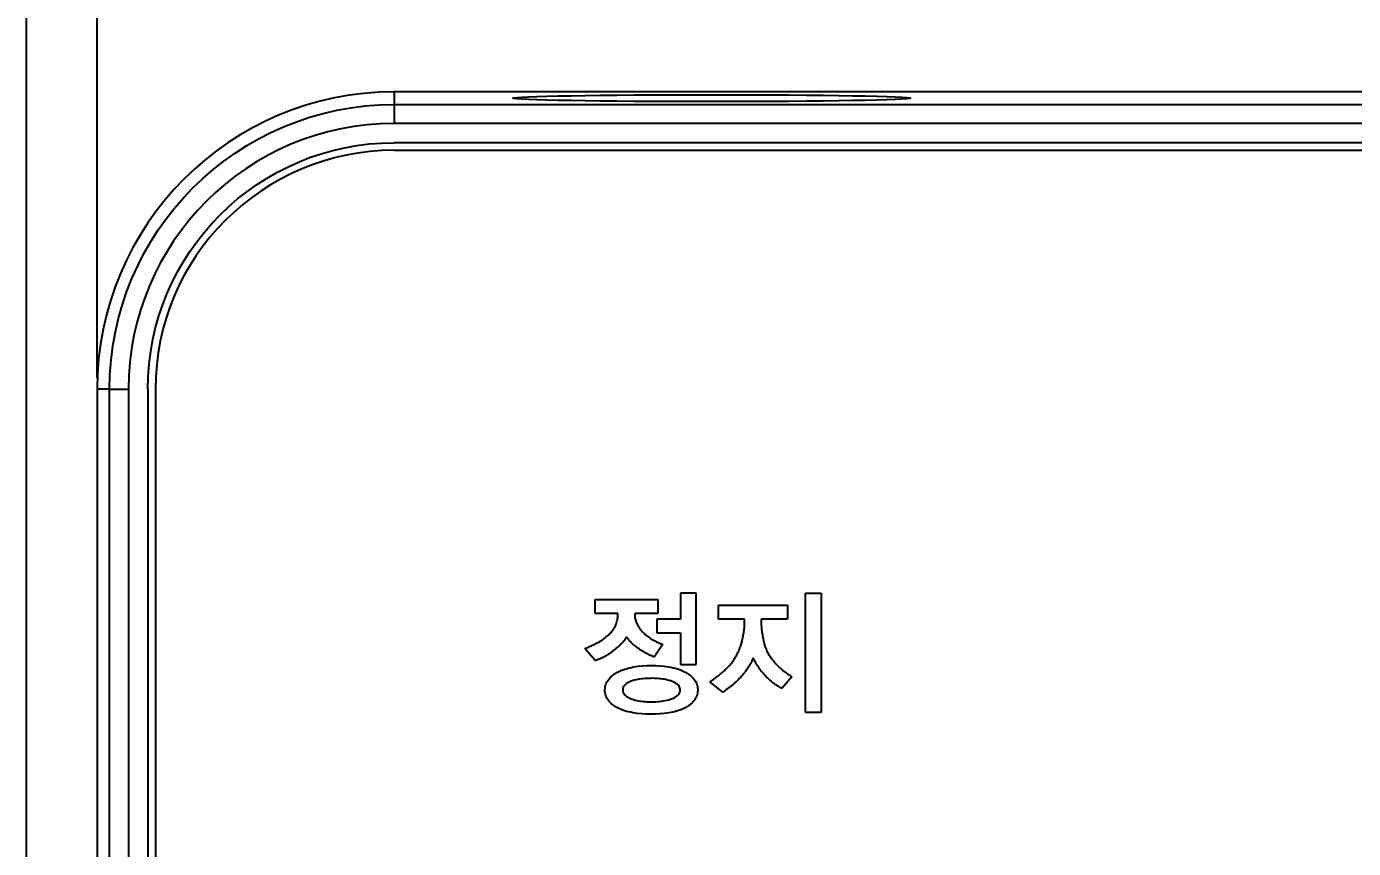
# Model space of a CAD drawing. Header units: millimetres. Extents: x 28 to 2363, y 8 to 1657.
# Drawn here: x 408.77 to 443.78, y 1254.41 to 1276.08 of the extents above; entities that cross this region are included whole.
import ezdxf

# ---------------------------------------------------------------- set-up
doc = ezdxf.new("R2010")
doc.units = ezdxf.units.MM
doc.layers.get('Defpoints').update_dxf_attribs({"linetype": 'CONTINUOUS'})
doc.layers.add('1LINE', color=7, linetype='CONTINUOUS')
doc.styles.add('Annotative', font='malgun.ttf')
doc.dimstyles.new('WOO', dxfattribs={"dimtxt": 20, "dimasz": 2, "dimexe": 1.25, "dimexo": 0.3, "dimgap": 1, "dimtad": 1, "dimdec": 1, "dimzin": 1, "dimdsep": 46, "dimtxsty": 'Annotative', "dimcen": 0, "dimclrd": 1, "dimclre": 1, "dimclrt": 2, "dimadec": 0, "dimazin": 0, "dimtfac": 1, "dimtdec": 1, "dimtofl": 0, "dimtmove": 0, "dimatfit": 3, "dimfxl": 0, "dimarcsym": 0})

# ---------------------------------------------------------------- blocks, each defined once
blk = doc.blocks.new('*D8')
at = {"layer": '1LINE', "color": 1, "lineweight": -2}
for p, q in [((410.635, 1266.82), (410.635, 1298.165)), ((639.565, 1266.82), (639.565, 1298.165)), ((412.635, 1296.915), (637.565, 1296.915))]:
    blk.add_line(p, q, dxfattribs=at)
at = {"layer": '1LINE', "color": 1}
for points in [[(412.635, 1297.248), (412.635, 1296.581), (410.635, 1296.915)], [(637.565, 1297.248), (637.565, 1296.581), (639.565, 1296.915)]]:
    blk.add_solid(points, dxfattribs=at)
at = {"layer": 'Defpoints', "color": 0}
for p in [(639.565, 1296.915), (410.635, 1266.52), (639.565, 1266.52)]:
    blk.add_point(p, dxfattribs=at)
at = {"layer": '1LINE', "color": 2, "insert": (525.1, 1308.247), "char_height": 20, "attachment_point": 5, "style": 'Annotative'}
blk.add_mtext('229', dxfattribs=at)
blk = doc.blocks.new('*D10')
at = {"layer": '1LINE', "color": 1, "lineweight": -2}
for p, q in [((408.775, 1232.532), (408.775, 1334.195)), ((641.425, 1232.532), (641.425, 1334.195)), ((410.775, 1332.945), (639.425, 1332.945))]:
    blk.add_line(p, q, dxfattribs=at)
at = {"layer": '1LINE', "color": 1}
for points in [[(410.775, 1333.278), (410.775, 1332.611), (408.775, 1332.945)], [(639.425, 1333.278), (639.425, 1332.611), (641.425, 1332.945)]]:
    blk.add_solid(points, dxfattribs=at)
at = {"layer": 'Defpoints', "color": 0}
for p in [(641.425, 1332.945), (408.775, 1232.232), (641.425, 1232.232)]:
    blk.add_point(p, dxfattribs=at)
at = {"layer": '1LINE', "color": 2, "insert": (525.1, 1344.278), "char_height": 20, "attachment_point": 5, "style": 'Annotative'}
blk.add_mtext('233', dxfattribs=at)

msp = doc.modelspace()

# ---------------------------------------------------------------- linework, layer by layer
at = {"layer": '1LINE', "linetype": 'Continuous'}
for p, q in [((631.725, 1274.36), (418.475, 1274.36)), ((418.475, 1274.36), (418.475, 1274.029)), ((418.475, 1274.029), (631.725, 1274.029)), ((418.475, 1274.029), (418.475, 1273.529)), ((631.725, 1273.529), (418.475, 1273.529)), ((631.725, 1273.02), (418.475, 1273.02)), ((418.475, 1272.82), (631.725, 1272.82)), ((410.966, 1266.52), (410.635, 1266.52)), ((410.635, 1266.52), (410.635, 1232.733)), ((410.966, 1232.733), (410.966, 1266.52)), ((410.966, 1266.52), (411.466, 1266.52)), ((411.466, 1266.52), (411.466, 1232.733)), ((411.975, 1266.52), (411.975, 1232.733)), ((412.175, 1266.52), (412.175, 1232.733)), ((426.44, 1261.142), (426.025, 1261.142)), ((426.025, 1261.142), (426.025, 1260.455)), ((426.44, 1261.142), (426.44, 1261.142)), ((426.44, 1259.26), (426.44, 1261.142)), ((426.44, 1259.26), (426.44, 1261.142)), ((429.322, 1261.142), (429.737, 1261.142)), ((429.322, 1257.992), (429.322, 1261.142)), ((429.737, 1261.142), (429.737, 1261.142)), ((429.737, 1261.142), (429.737, 1257.992)), ((429.737, 1261.142), (429.737, 1257.992)), ((423.77, 1260.974), (425.424, 1260.974)), ((423.77, 1260.606), (423.77, 1260.974)), ((425.424, 1260.974), (425.424, 1260.606)), ((425.424, 1260.974), (425.424, 1260.974)), ((425.424, 1260.974), (425.424, 1260.606)), ((427.028, 1260.82), (428.846, 1260.82)), ((427.028, 1260.458), (427.028, 1260.82)), ((428.846, 1260.82), (428.846, 1260.458)), ((428.846, 1260.82), (428.846, 1260.82)), ((428.846, 1260.82), (428.846, 1260.458)), ((424.375, 1260.606), (423.77, 1260.606)), ((424.375, 1260.544), (424.375, 1260.606)), ((424.819, 1260.606), (424.819, 1260.544)), ((425.424, 1260.606), (424.819, 1260.606)), ((424.819, 1260.606), (424.819, 1260.606)), ((424.819, 1260.606), (424.819, 1260.544)), ((424.819, 1260.544), (424.819, 1260.544)), ((426.025, 1260.455), (425.399, 1260.455)), ((425.399, 1260.455), (425.399, 1260.093)), ((425.424, 1260.606), (425.424, 1260.606)), ((427.715, 1260.458), (427.028, 1260.458)), ((427.715, 1260.326), (427.715, 1260.458)), ((428.155, 1260.458), (428.155, 1260.326)), ((428.846, 1260.458), (428.155, 1260.458)), ((428.155, 1260.458), (428.155, 1260.458)), ((428.155, 1260.458), (428.155, 1260.326)), ((428.846, 1260.458), (428.846, 1260.458)), ((424.872, 1260.339), (424.872, 1260.339)), ((425.033, 1260.108), (425.033, 1260.108)), ((425.399, 1260.093), (426.025, 1260.093)), ((426.025, 1260.093), (426.025, 1259.26)), ((428.155, 1260.326), (428.155, 1260.326)), ((424.481, 1259.825), (424.481, 1259.825)), ((425.316, 1259.897), (425.316, 1259.897)), ((425.563, 1259.793), (425.334, 1259.456)), ((425.563, 1259.793), (425.334, 1259.456)), ((425.563, 1259.793), (425.563, 1259.793)), ((428.207, 1259.916), (428.207, 1259.916)), ((423.78, 1259.36), (423.498, 1259.682)), ((423.78, 1259.36), (423.78, 1259.36)), ((424.037, 1259.477), (424.037, 1259.477)), ((424.296, 1259.657), (424.296, 1259.657)), ((425.334, 1259.456), (425.334, 1259.456)), ((428.424, 1259.417), (428.424, 1259.417)), ((426.025, 1259.26), (426.44, 1259.26)), ((426.167, 1259.049), (426.167, 1259.049)), ((426.44, 1259.26), (426.44, 1259.26)), ((427.804, 1259.174), (427.804, 1259.174)), ((428.73, 1259.102), (428.73, 1259.102)), ((424.706, 1258.812), (424.706, 1258.812)), ((427.139, 1258.529), (426.795, 1258.801)), ((427.38, 1258.705), (427.38, 1258.705)), ((427.597, 1258.908), (427.597, 1258.908)), ((428.964, 1258.937), (428.696, 1258.626)), ((428.964, 1258.937), (428.696, 1258.626)), ((428.964, 1258.937), (428.964, 1258.937)), ((424.706, 1258.363), (424.706, 1258.363)), ((427.139, 1258.529), (427.139, 1258.529)), ((428.696, 1258.626), (428.696, 1258.626)), ((426.167, 1258.128), (426.167, 1258.128)), ((429.737, 1257.992), (429.322, 1257.992)), ((429.737, 1257.992), (429.737, 1257.992))]:
    msp.add_line(p, q, dxfattribs=at)
for radius in [7.84, 7.009, 6.3]:
    msp.add_arc((418.475, 1266.52), radius, 90, 180, dxfattribs=at)
at = {"layer": '1LINE', "linetype": 'Continuous', "extrusion": (0, 0, -1)}
for radius in [7.509, 6.5]:
    msp.add_arc((-418.475, 1266.52), radius, 0, 90, dxfattribs=at)
at = {"layer": '1LINE', "linetype": 'Continuous'}
msp.add_ellipse((426.85, 1274.195), major_axis=(5.25, 0), ratio=0.017455, dxfattribs=at)
for points, knots in [([(424.327, 1260.326), (424.335, 1260.349), (424.342, 1260.372), (424.356, 1260.419), (424.362, 1260.443), (424.371, 1260.493), (424.375, 1260.519), (424.375, 1260.544)], [0, 0, 0, 0, 0.319798, 0.319798, 0.657072, 0.657072, 1, 1, 1, 1]), ([(424.819, 1260.544), (424.819, 1260.521), (424.822, 1260.498), (424.832, 1260.452), (424.839, 1260.429), (424.854, 1260.383), (424.863, 1260.361), (424.872, 1260.339)], [0, 0, 0, 0, 0.32828, 0.32828, 0.662582, 0.662582, 1, 1, 1, 1]), ([(424.819, 1260.544), (424.819, 1260.544), (424.819, 1260.543), (424.819, 1260.525), (424.821, 1260.508), (424.827, 1260.473), (424.831, 1260.456), (424.842, 1260.417), (424.85, 1260.396), (424.863, 1260.362), (424.867, 1260.351), (424.872, 1260.339)], [0, 0, 0, 0, 0.010124, 0.010124, 0.252603, 0.252603, 0.499848, 0.499848, 0.822134, 0.822134, 1, 1, 1, 1]), ([(423.826, 1259.827), (423.85, 1259.839), (423.874, 1259.853), (423.937, 1259.89), (423.975, 1259.915), (424.041, 1259.964), (424.07, 1259.987), (424.116, 1260.029), (424.135, 1260.047), (424.153, 1260.065)], [0, 0, 0, 0, 0.201243, 0.201243, 0.540429, 0.540429, 0.810728, 0.810728, 1, 1, 1, 1]), ([(424.153, 1260.065), (424.168, 1260.08), (424.183, 1260.096), (424.222, 1260.141), (424.244, 1260.17), (424.28, 1260.226), (424.295, 1260.252), (424.314, 1260.294), (424.321, 1260.31), (424.327, 1260.326)], [0, 0, 0, 0, 0.206434, 0.206434, 0.558022, 0.558022, 0.837312, 0.837312, 1, 1, 1, 1]), ([(424.872, 1260.339), (424.882, 1260.316), (424.893, 1260.293), (424.918, 1260.25), (424.931, 1260.229), (424.964, 1260.184), (424.983, 1260.16), (425.014, 1260.127), (425.023, 1260.117), (425.033, 1260.108)], [0, 0, 0, 0, 0.264182, 0.264182, 0.528331, 0.528331, 0.853082, 0.853082, 1, 1, 1, 1]), ([(424.872, 1260.339), (424.882, 1260.316), (424.893, 1260.293), (424.918, 1260.25), (424.931, 1260.229), (424.964, 1260.184), (424.983, 1260.16), (425.014, 1260.127), (425.023, 1260.117), (425.033, 1260.108)], [0, 0, 0, 0, 0.264182, 0.264182, 0.52833, 0.52833, 0.853081, 0.853081, 1, 1, 1, 1]), ([(425.033, 1260.108), (425.052, 1260.09), (425.07, 1260.073), (425.121, 1260.029), (425.154, 1260.002), (425.216, 1259.957), (425.244, 1259.938), (425.287, 1259.912), (425.302, 1259.904), (425.316, 1259.897)], [0, 0, 0, 0, 0.213793, 0.213793, 0.572861, 0.572861, 0.859488, 0.859488, 1, 1, 1, 1]), ([(425.033, 1260.108), (425.052, 1260.09), (425.07, 1260.073), (425.121, 1260.029), (425.154, 1260.002), (425.216, 1259.957), (425.244, 1259.938), (425.287, 1259.912), (425.302, 1259.904), (425.316, 1259.897)], [0, 0, 0, 0, 0.213794, 0.213794, 0.572863, 0.572863, 0.859489, 0.859489, 1, 1, 1, 1]), ([(427.663, 1259.937), (427.672, 1259.98), (427.68, 1260.023), (427.694, 1260.109), (427.701, 1260.152), (427.711, 1260.239), (427.715, 1260.283), (427.715, 1260.326)], [0, 0, 0, 0, 0.332682, 0.332682, 0.665419, 0.665419, 1, 1, 1, 1]), ([(428.155, 1260.326), (428.155, 1260.279), (428.16, 1260.231), (428.17, 1260.139), (428.177, 1260.094), (428.191, 1260.005), (428.199, 1259.961), (428.207, 1259.916)], [0, 0, 0, 0, 0.345296, 0.345296, 0.672436, 0.672436, 1, 1, 1, 1]), ([(428.155, 1260.326), (428.155, 1260.279), (428.16, 1260.231), (428.17, 1260.139), (428.177, 1260.094), (428.191, 1260.005), (428.199, 1259.961), (428.207, 1259.916)], [0, 0, 0, 0, 0.345296, 0.345296, 0.672436, 0.672436, 1, 1, 1, 1]), ([(423.498, 1259.682), (423.533, 1259.693), (423.567, 1259.706), (423.635, 1259.734), (423.669, 1259.749), (423.744, 1259.785), (423.785, 1259.805), (423.826, 1259.827)], [0, 0, 0, 0, 0.308253, 0.308253, 0.616184, 0.616184, 1, 1, 1, 1]), ([(424.481, 1259.825), (424.465, 1259.809), (424.449, 1259.793), (424.416, 1259.762), (424.4, 1259.747), (424.363, 1259.714), (424.343, 1259.696), (424.313, 1259.671), (424.305, 1259.664), (424.296, 1259.657)], [0, 0, 0, 0, 0.269402, 0.269402, 0.538786, 0.538786, 0.865882, 0.865882, 1, 1, 1, 1]), ([(424.481, 1259.825), (424.465, 1259.809), (424.449, 1259.793), (424.416, 1259.762), (424.4, 1259.747), (424.363, 1259.714), (424.343, 1259.696), (424.313, 1259.671), (424.305, 1259.664), (424.296, 1259.657)], [0, 0, 0, 0, 0.269403, 0.269403, 0.538787, 0.538787, 0.865884, 0.865884, 1, 1, 1, 1]), ([(424.604, 1259.986), (424.604, 1259.986), (424.604, 1259.986), (424.595, 1259.969), (424.585, 1259.953), (424.563, 1259.921), (424.551, 1259.906), (424.525, 1259.873), (424.509, 1259.855), (424.489, 1259.834), (424.485, 1259.829), (424.481, 1259.825)], [0, 0, 0, 0, 0.00009, 0.00009, 0.283928, 0.283928, 0.567564, 0.567564, 0.905458, 0.905458, 1, 1, 1, 1]), ([(424.72, 1259.845), (424.711, 1259.855), (424.701, 1259.865), (424.676, 1259.892), (424.661, 1259.91), (424.635, 1259.942), (424.624, 1259.957), (424.61, 1259.977), (424.607, 1259.981), (424.604, 1259.986)], [0, 0, 0, 0, 0.227197, 0.227197, 0.607231, 0.607231, 0.911014, 0.911014, 1, 1, 1, 1]), ([(424.905, 1259.689), (424.891, 1259.698), (424.878, 1259.708), (424.843, 1259.734), (424.822, 1259.751), (424.784, 1259.783), (424.768, 1259.798), (424.741, 1259.823), (424.731, 1259.834), (424.72, 1259.845)], [0, 0, 0, 0, 0.202794, 0.202794, 0.54243, 0.54243, 0.813654, 0.813654, 1, 1, 1, 1]), ([(425.148, 1259.538), (425.148, 1259.538), (425.148, 1259.538), (425.122, 1259.551), (425.097, 1259.565), (425.047, 1259.595), (425.022, 1259.61), (424.969, 1259.645), (424.941, 1259.663), (424.911, 1259.685), (424.908, 1259.687), (424.905, 1259.689)], [0, 0, 0, 0, 0.000089, 0.000089, 0.304471, 0.304471, 0.60869, 0.60869, 0.9618, 0.9618, 1, 1, 1, 1]), ([(425.316, 1259.897), (425.333, 1259.888), (425.35, 1259.879), (425.396, 1259.856), (425.426, 1259.843), (425.479, 1259.821), (425.503, 1259.812), (425.539, 1259.8), (425.551, 1259.796), (425.563, 1259.793)], [0, 0, 0, 0, 0.214294, 0.214294, 0.57306, 0.57306, 0.859676, 0.859676, 1, 1, 1, 1]), ([(425.316, 1259.897), (425.333, 1259.888), (425.35, 1259.879), (425.396, 1259.856), (425.426, 1259.843), (425.479, 1259.821), (425.503, 1259.812), (425.539, 1259.8), (425.551, 1259.796), (425.563, 1259.793)], [0, 0, 0, 0, 0.214291, 0.214291, 0.573057, 0.573057, 0.859673, 0.859673, 1, 1, 1, 1]), ([(427.479, 1259.46), (427.501, 1259.497), (427.522, 1259.535), (427.56, 1259.614), (427.577, 1259.654), (427.623, 1259.773), (427.646, 1259.855), (427.663, 1259.937)], [0, 0, 0, 0, 0.253617, 0.253617, 0.507249, 0.507249, 1, 1, 1, 1]), ([(428.207, 1259.916), (428.216, 1259.871), (428.227, 1259.825), (428.254, 1259.735), (428.271, 1259.69), (428.309, 1259.604), (428.33, 1259.562), (428.376, 1259.485), (428.399, 1259.45), (428.424, 1259.417)], [0, 0, 0, 0, 0.254585, 0.254585, 0.514275, 0.514275, 0.771472, 0.771472, 1, 1, 1, 1]), ([(428.207, 1259.916), (428.216, 1259.871), (428.227, 1259.825), (428.254, 1259.735), (428.271, 1259.69), (428.309, 1259.604), (428.33, 1259.562), (428.376, 1259.485), (428.399, 1259.45), (428.424, 1259.417)], [0, 0, 0, 0, 0.254585, 0.254585, 0.514275, 0.514275, 0.771472, 0.771472, 1, 1, 1, 1]), ([(424.037, 1259.477), (424.019, 1259.468), (424.001, 1259.458), (423.953, 1259.433), (423.923, 1259.418), (423.867, 1259.393), (423.842, 1259.383), (423.805, 1259.368), (423.793, 1259.364), (423.78, 1259.36)], [0, 0, 0, 0, 0.215112, 0.215112, 0.574656, 0.574656, 0.862053, 0.862053, 1, 1, 1, 1]), ([(424.296, 1259.657), (424.276, 1259.639), (424.255, 1259.622), (424.212, 1259.59), (424.19, 1259.574), (424.14, 1259.54), (424.112, 1259.522), (424.068, 1259.495), (424.052, 1259.486), (424.037, 1259.477)], [0, 0, 0, 0, 0.256251, 0.256251, 0.512489, 0.512489, 0.830118, 0.830118, 1, 1, 1, 1]), ([(424.296, 1259.657), (424.276, 1259.639), (424.255, 1259.622), (424.212, 1259.59), (424.19, 1259.574), (424.14, 1259.54), (424.112, 1259.522), (424.068, 1259.495), (424.052, 1259.486), (424.037, 1259.477)], [0, 0, 0, 0, 0.256252, 0.256252, 0.51249, 0.51249, 0.830119, 0.830119, 1, 1, 1, 1]), ([(425.334, 1259.456), (425.317, 1259.463), (425.299, 1259.47), (425.265, 1259.484), (425.248, 1259.491), (425.21, 1259.508), (425.19, 1259.518), (425.162, 1259.531), (425.155, 1259.535), (425.148, 1259.538)], [0, 0, 0, 0, 0.276105, 0.276105, 0.552187, 0.552187, 0.884295, 0.884295, 1, 1, 1, 1]), ([(427.183, 1259.098), (427.205, 1259.119), (427.227, 1259.14), (427.283, 1259.198), (427.317, 1259.235), (427.374, 1259.306), (427.399, 1259.338), (427.442, 1259.4), (427.461, 1259.43), (427.479, 1259.46)], [0, 0, 0, 0, 0.192675, 0.192675, 0.517075, 0.517075, 0.775592, 0.775592, 1, 1, 1, 1]), ([(427.941, 1259.431), (427.931, 1259.408), (427.921, 1259.385), (427.9, 1259.34), (427.889, 1259.318), (427.862, 1259.269), (427.847, 1259.242), (427.822, 1259.202), (427.813, 1259.188), (427.804, 1259.174)], [0, 0, 0, 0, 0.256498, 0.256498, 0.512988, 0.512988, 0.830818, 0.830818, 1, 1, 1, 1]), ([(428.071, 1259.206), (428.062, 1259.22), (428.053, 1259.234), (428.029, 1259.273), (428.014, 1259.297), (427.989, 1259.341), (427.978, 1259.361), (427.958, 1259.398), (427.949, 1259.415), (427.941, 1259.431)], [0, 0, 0, 0, 0.19561, 0.19561, 0.522006, 0.522006, 0.783013, 0.783013, 1, 1, 1, 1]), ([(428.424, 1259.417), (428.442, 1259.393), (428.461, 1259.369), (428.513, 1259.307), (428.547, 1259.269), (428.611, 1259.204), (428.64, 1259.176), (428.69, 1259.133), (428.71, 1259.117), (428.73, 1259.102)], [0, 0, 0, 0, 0.206155, 0.206155, 0.552524, 0.552524, 0.828873, 0.828873, 1, 1, 1, 1]), ([(424.346, 1258.126), (424.275, 1258.167), (424.206, 1258.216), (424.117, 1258.315), (424.088, 1258.359), (424.047, 1258.454), (424.035, 1258.506), (424.03, 1258.607), (424.034, 1258.658), (424.061, 1258.755), (424.084, 1258.803), (424.153, 1258.9), (424.202, 1258.947), (424.285, 1259.009), (424.315, 1259.028), (424.346, 1259.046)], [0, 0, 0, 0, 0.211448, 0.211448, 0.343908, 0.343908, 0.477202, 0.477202, 0.603479, 0.603479, 0.736187, 0.736187, 0.908305, 0.908305, 1, 1, 1, 1]), ([(424.346, 1259.046), (424.48, 1259.125), (424.634, 1259.169), (425.091, 1259.247), (425.407, 1259.247), (425.869, 1259.173), (426.029, 1259.129), (426.167, 1259.049)], [0, 0, 0, 0, 0.248838, 0.248838, 0.743466, 0.743466, 1, 1, 1, 1]), ([(426.167, 1259.049), (426.238, 1259.007), (426.306, 1258.957), (426.395, 1258.856), (426.425, 1258.811), (426.466, 1258.714), (426.477, 1258.661), (426.482, 1258.559), (426.476, 1258.508), (426.448, 1258.411), (426.424, 1258.363), (426.355, 1258.268), (426.306, 1258.222), (426.225, 1258.163), (426.196, 1258.145), (426.167, 1258.128)], [0, 0, 0, 0, 0.212577, 0.212577, 0.34737, 0.34737, 0.48309, 0.48309, 0.610986, 0.610986, 0.74331, 0.74331, 0.914007, 0.914007, 1, 1, 1, 1]), ([(426.167, 1259.049), (426.238, 1259.007), (426.306, 1258.957), (426.395, 1258.856), (426.425, 1258.811), (426.466, 1258.714), (426.477, 1258.661), (426.482, 1258.559), (426.476, 1258.508), (426.448, 1258.411), (426.424, 1258.363), (426.355, 1258.268), (426.306, 1258.222), (426.225, 1258.163), (426.196, 1258.145), (426.167, 1258.128)], [0, 0, 0, 0, 0.212577, 0.212577, 0.34737, 0.34737, 0.48309, 0.48309, 0.610986, 0.610986, 0.74331, 0.74331, 0.914007, 0.914007, 1, 1, 1, 1]), ([(426.795, 1258.801), (426.821, 1258.818), (426.847, 1258.835), (426.916, 1258.881), (426.958, 1258.912), (427.032, 1258.969), (427.065, 1258.995), (427.126, 1259.047), (427.155, 1259.072), (427.183, 1259.098)], [0, 0, 0, 0, 0.190335, 0.190335, 0.50885, 0.50885, 0.763271, 0.763271, 1, 1, 1, 1]), ([(427.804, 1259.174), (427.804, 1259.174), (427.804, 1259.174), (427.787, 1259.148), (427.769, 1259.122), (427.732, 1259.071), (427.713, 1259.046), (427.67, 1258.993), (427.646, 1258.964), (427.613, 1258.927), (427.605, 1258.917), (427.597, 1258.908)], [0, 0, 0, 0, 0.000032, 0.000032, 0.278819, 0.278819, 0.557535, 0.557535, 0.891645, 0.891645, 1, 1, 1, 1]), ([(427.804, 1259.174), (427.804, 1259.174), (427.804, 1259.174), (427.787, 1259.148), (427.769, 1259.122), (427.732, 1259.071), (427.713, 1259.046), (427.67, 1258.993), (427.646, 1258.964), (427.613, 1258.927), (427.605, 1258.917), (427.597, 1258.908)], [0, 0, 0, 0, 0.000031, 0.000031, 0.278817, 0.278817, 0.557534, 0.557534, 0.891644, 0.891644, 1, 1, 1, 1]), ([(428.249, 1258.977), (428.236, 1258.991), (428.223, 1259.005), (428.189, 1259.044), (428.168, 1259.069), (428.133, 1259.115), (428.118, 1259.136), (428.092, 1259.173), (428.082, 1259.189), (428.071, 1259.206)], [0, 0, 0, 0, 0.199806, 0.199806, 0.534031, 0.534031, 0.80106, 0.80106, 1, 1, 1, 1]), ([(428.73, 1259.102), (428.756, 1259.082), (428.783, 1259.062), (428.835, 1259.023), (428.86, 1259.005), (428.911, 1258.97), (428.937, 1258.953), (428.964, 1258.937)], [0, 0, 0, 0, 0.349939, 0.349939, 0.674607, 0.674607, 1, 1, 1, 1]), ([(428.73, 1259.102), (428.756, 1259.082), (428.783, 1259.062), (428.835, 1259.023), (428.86, 1259.005), (428.911, 1258.97), (428.937, 1258.953), (428.964, 1258.937)], [0, 0, 0, 0, 0.349939, 0.349939, 0.674607, 0.674607, 1, 1, 1, 1]), ([(424.706, 1258.812), (424.662, 1258.794), (424.618, 1258.772), (424.563, 1258.727), (424.547, 1258.711), (424.52, 1258.672), (424.51, 1258.65), (424.5, 1258.608), (424.499, 1258.587), (424.504, 1258.547), (424.51, 1258.527), (424.528, 1258.491), (424.54, 1258.475), (424.577, 1258.435), (424.607, 1258.414), (424.66, 1258.384), (424.683, 1258.373), (424.706, 1258.363)], [0, 0, 0, 0, 0.22291, 0.22291, 0.330397, 0.330397, 0.439675, 0.439675, 0.533739, 0.533739, 0.627662, 0.627662, 0.717302, 0.717302, 0.881542, 0.881542, 1, 1, 1, 1]), ([(424.706, 1258.812), (424.662, 1258.794), (424.618, 1258.772), (424.563, 1258.727), (424.547, 1258.711), (424.52, 1258.672), (424.51, 1258.65), (424.5, 1258.608), (424.499, 1258.587), (424.504, 1258.547), (424.51, 1258.527), (424.528, 1258.491), (424.54, 1258.475), (424.577, 1258.435), (424.607, 1258.414), (424.66, 1258.384), (424.683, 1258.373), (424.706, 1258.363)], [0, 0, 0, 0, 0.22291, 0.22291, 0.330397, 0.330397, 0.439675, 0.439675, 0.533739, 0.533739, 0.627662, 0.627662, 0.717302, 0.717302, 0.881542, 0.881542, 1, 1, 1, 1]), ([(425.808, 1258.81), (425.701, 1258.854), (425.584, 1258.874), (425.343, 1258.897), (425.217, 1258.897), (424.961, 1258.88), (424.828, 1258.861), (424.706, 1258.812)], [0, 0, 0, 0, 0.311836, 0.311836, 0.648272, 0.648272, 1, 1, 1, 1]), ([(425.808, 1258.361), (425.853, 1258.379), (425.898, 1258.402), (425.954, 1258.447), (425.971, 1258.463), (425.998, 1258.501), (426.008, 1258.523), (426.018, 1258.565), (426.019, 1258.586), (426.015, 1258.625), (426.009, 1258.645), (425.992, 1258.68), (425.981, 1258.696), (425.945, 1258.735), (425.917, 1258.755), (425.863, 1258.787), (425.836, 1258.799), (425.808, 1258.81)], [0, 0, 0, 0, 0.224378, 0.224378, 0.330689, 0.330689, 0.438928, 0.438928, 0.531145, 0.531145, 0.621917, 0.621917, 0.710138, 0.710138, 0.865366, 0.865366, 1, 1, 1, 1]), ([(427.38, 1258.705), (427.359, 1258.688), (427.338, 1258.672), (427.295, 1258.64), (427.274, 1258.624), (427.215, 1258.581), (427.177, 1258.555), (427.139, 1258.529)], [0, 0, 0, 0, 0.267582, 0.267582, 0.535158, 0.535158, 1, 1, 1, 1]), ([(427.597, 1258.908), (427.583, 1258.894), (427.57, 1258.879), (427.533, 1258.841), (427.509, 1258.818), (427.466, 1258.777), (427.446, 1258.759), (427.411, 1258.729), (427.396, 1258.717), (427.38, 1258.705)], [0, 0, 0, 0, 0.199972, 0.199972, 0.534355, 0.534355, 0.801537, 0.801537, 1, 1, 1, 1]), ([(427.597, 1258.908), (427.588, 1258.899), (427.579, 1258.889), (427.543, 1258.85), (427.514, 1258.822), (427.466, 1258.777), (427.446, 1258.759), (427.411, 1258.729), (427.396, 1258.717), (427.38, 1258.705)], [0, 0, 0, 0, 0.133218, 0.133218, 0.534371, 0.534371, 0.801543, 0.801543, 1, 1, 1, 1]), ([(428.517, 1258.742), (428.517, 1258.742), (428.517, 1258.742), (428.489, 1258.761), (428.462, 1258.78), (428.41, 1258.822), (428.384, 1258.843), (428.33, 1258.893), (428.301, 1258.921), (428.265, 1258.959), (428.257, 1258.967), (428.249, 1258.977)], [0, 0, 0, 0, 0.000044, 0.000044, 0.280604, 0.280604, 0.561062, 0.561062, 0.896664, 0.896664, 1, 1, 1, 1]), ([(428.696, 1258.626), (428.687, 1258.631), (428.679, 1258.636), (428.656, 1258.65), (428.642, 1258.659), (428.607, 1258.683), (428.584, 1258.697), (428.547, 1258.722), (428.532, 1258.732), (428.517, 1258.742)], [0, 0, 0, 0, 0.142684, 0.142684, 0.371767, 0.371767, 0.743418, 0.743418, 1, 1, 1, 1]), ([(424.706, 1258.363), (424.813, 1258.317), (424.931, 1258.296), (425.171, 1258.273), (425.298, 1258.272), (425.554, 1258.29), (425.687, 1258.311), (425.808, 1258.361)], [0, 0, 0, 0, 0.312038, 0.312038, 0.647742, 0.647742, 1, 1, 1, 1]), ([(426.167, 1258.128), (426.029, 1258.049), (425.87, 1258.007), (425.401, 1257.932), (425.077, 1257.933), (424.621, 1258.013), (424.475, 1258.054), (424.346, 1258.126)], [0, 0, 0, 0, 0.255439, 0.255439, 0.763122, 0.763122, 1, 1, 1, 1])]:
    msp.add_open_spline(points, degree=3, knots=knots, dxfattribs=at)

# ---------------------------------------------------------------- dimensions: what is measured, and where the dimension line sits
at = {"layer": '1LINE'}
for base, p1, p2, picture, middle in [((641.425, 1332.945), (408.775, 1232.232), (641.425, 1232.232), '*D10', (525.1, 1344.278)), ((639.565, 1296.915), (410.635, 1266.52), (639.565, 1266.52), '*D8', (525.1, 1308.247))]:
    dim = msp.add_linear_dim(base=base, p1=p1, p2=p2, dimstyle='WOO', override={"dimdec": 0}, dxfattribs=at)
    dim.commit()
    dim.dimension.update_dxf_attribs({"geometry": picture, "text_midpoint": middle})

doc.saveas('drawing.dxf')
